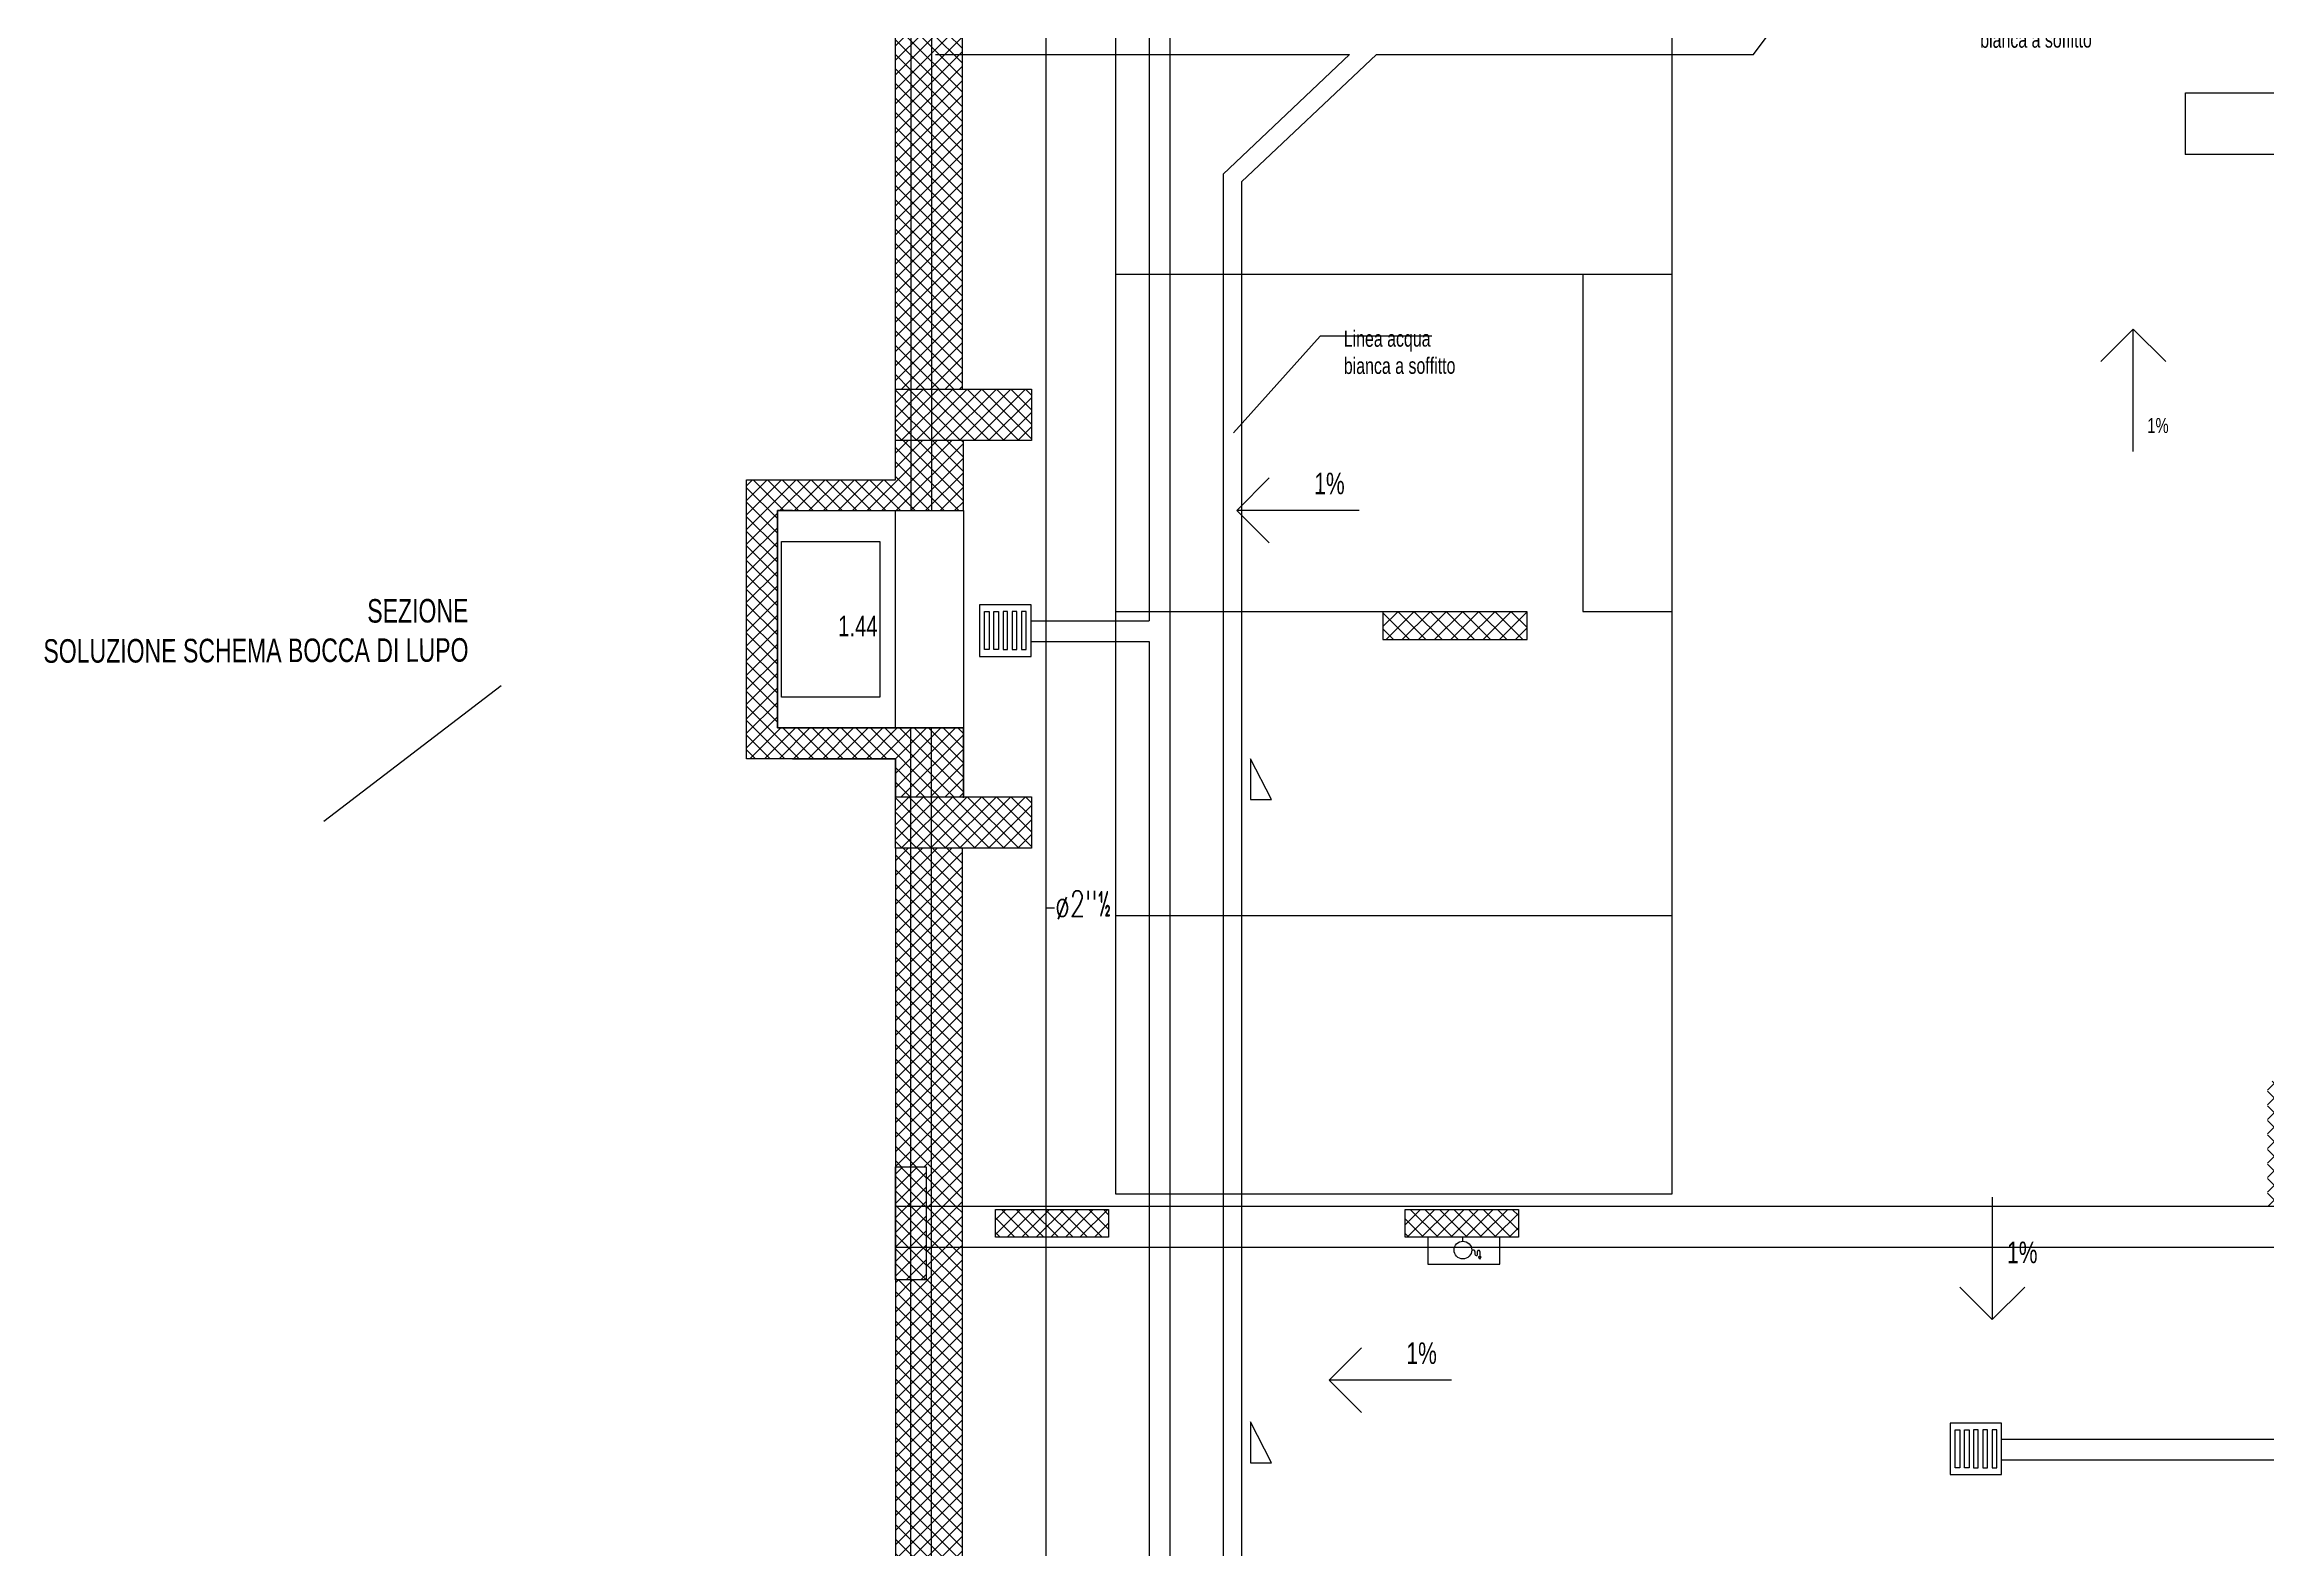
# Model space of a CAD drawing. Header units: millimetres. Extents: x -3782782348 to 131293, y -36553 to 57271.
# Drawn here: x 89383 to 91542, y 35412 to 36874 of the extents above; entities that cross this region are included whole.
import ezdxf

# ---------------------------------------------------------------- set-up
doc = ezdxf.new("R2010")
doc.units = ezdxf.units.MM
doc.header["$LTSCALE"] = 0.01
doc.layers.get('Defpoints').update_dxf_attribs({"color": 253})
for name, color, linetype in [('ESTRAZ', 2, 'Continuous'), ('IMP. IDRICO SANITARIO', 7, 'Continuous'), ('X_MURI', 8, 'Continuous')]:
    doc.layers.add(name, color=color, linetype=linetype)
doc.styles.add('QUOTE', font='simplex.shx', dxfattribs={"width": 0.7})
doc.styles.add('ROMANS', font='romans')
doc.styles.get("Standard").update_dxf_attribs({"font": 'arial.ttf'})
doc.dimstyles.get("Standard").update_dxf_attribs({"dimscale": 0, "dimtxt": 0.18, "dimasz": 0.18, "dimexe": 0.18, "dimexo": 0.0625, "dimgap": 0.09, "dimtad": 1, "dimdec": 0, "dimzin": 0, "dimdsep": 46, "dimtxsty": 'Standard', "dimcen": 0.09, "dimclrd": 256, "dimclre": 256, "dimclrt": 5, "dimadec": 0, "dimazin": 0, "dimtfac": 1, "dimtdec": 0, "dimtix": 1, "dimtofl": 0, "dimtmove": 2, "dimatfit": 3, "dimfxl": 1, "dimtolj": 1, "dimtzin": 0, "dimarcsym": 0})
pattern_1 = [(45, (96724.817, -16956.502), (-7.0710678, 7.0710678), []), (135, (96724.817, -16956.502), (-7.0710678, -7.0710678), [])]
pattern_2 = [(45, (139069.621, 4436.309), (-7.0710678, 7.0710678), []), (135, (139069.621, 4436.309), (-7.0710678, -7.0710678), [])]

# ---------------------------------------------------------------- blocks, each defined once
blk = doc.blocks.new('*D869')
at = {"layer": 'Defpoints', "color": 0, "ltscale": 4, "transparency": 16777216}
for p in [(90963.5, 36650.4, 0), (90877.2, 36322.8), (90963.5, 36322.8, 0)]:
    blk.add_point(p, dxfattribs=at)
at = {"layer": 'X_MURI', "lineweight": -2, "ltscale": 4, "transparency": 16777216}
for p, q in [((90963.4, 36650.4), (90877, 36650.4)), ((90877.2, 36650.2), (90877.2, 36323)), ((90963.4, 36322.8), (90877, 36322.8))]:
    blk.add_line(p, q, dxfattribs=at)
at = {"layer": 'X_MURI', "ltscale": 4, "transparency": 16777216}
for points in [[(90877.2, 36650.2), (90877.2, 36650.2), (90877.2, 36650.4)], [(90877.2, 36323), (90877.2, 36323), (90877.2, 36322.8)]]:
    blk.add_solid(points, dxfattribs=at)
at = {"layer": 'X_MURI', "color": 5, "ltscale": 4, "transparency": 16777216, "insert": (90877, 36486.6), "char_height": 0.18, "attachment_point": 5, "rotation": 90}
blk.add_mtext('\\A1;328', dxfattribs=at)

msp = doc.modelspace()

# ---------------------------------------------------------------- hatches: boundary and pattern name
at = {"layer": 'X_MURI', "ltscale": 4}
h = msp.add_hatch(dxfattribs=at)
h.set_pattern_fill('_USER', color=256, scale=10, angle=45, style=0, double=1, pattern_type=0)
h.set_pattern_definition(pattern_2)
edge = h.paths.add_edge_path()
edge.add_line((90209.5, 36093), (90209.5, 36143))
edge.add_line((90209.5, 36143), (90341.6, 36143))
edge.add_line((90341.6, 36143), (90341.6, 36093))
h.paths.add_polyline_path([(90209.5, 36539), (90341.6, 36539), (90341.6, 36489), (90209.5, 36489)])
h.paths.add_polyline_path([(90209.5, 36935), (90341.6, 36935), (90341.6, 36885), (90209.5, 36885)])
h.paths.add_polyline_path([(90209.5, 37331), (90341.6, 37331), (90341.6, 37281), (90209.5, 37281)])
h = msp.add_hatch(dxfattribs=at)
h.set_pattern_fill('_USER', color=256, scale=10, angle=45, style=0, double=1, pattern_type=0)
h.set_pattern_definition(pattern_1)
h.paths.add_polyline_path([(90274.6, 37147.6), (90109.6, 37147.6), (90109.6, 37082.6), (90209.6, 37082.6), (90209.6, 36935), (90274.6, 36935)])
h.paths.add_polyline_path([(90274.6, 36885), (90209.5, 36885), (90209.5, 36539), (90274.6, 36539)])
h.paths.add_polyline_path([(90209.5, 36451), (90064.8, 36451), (90064.8, 36179.8), (90209.5, 36179.8), (90209.7, 36143), (90275.5, 36143), (90275.5, 36209.8), (90109.6, 36209.8), (90094.8, 36209.8), (90094.8, 36421), (90109.6, 36421), (90275.5, 36421), (90275.5, 36489), (90209.5, 36489)])
h.paths.add_polyline_path([(90209.5, 35783.5), (90239.5, 35783.5), (90239.5, 35745), (90274.5, 35745), (90274.5, 36093), (90209.5, 36093)])
h = msp.add_hatch(dxfattribs=at)
h.set_pattern_fill('ANSI37', color=256, scale=3.5, angle=180, style=0)
h.set_pattern_definition([(225, (139069.621, 4436.309), (7.857724, -7.857724), []), (315, (139069.621, 4436.309), (7.857724, 7.857724), [])])
h.paths.add_polyline_path([(90683, 36322.8), (90683, 36295.8), (90823, 36295.8), (90823, 36322.8)])
h = msp.add_hatch(dxfattribs=at)
h.set_pattern_fill('_USER', color=256, scale=10, angle=45, style=0, double=1, pattern_type=0)
h.set_pattern_definition(pattern_1)
h.paths.add_polyline_path([(91542.2, 35866.5), (91542.2, 35745), (91569.2, 35745), (91569.2, 35866.5)])
h.paths.add_polyline_path([(91845, 35712.5), (91927, 35712.5), (91927, 35866.5), (91900, 35866.5), (91900, 35739.5), (91845, 35739.5)])
h.paths.add_polyline_path([(90704.5, 35715), (90814.5, 35715), (90814.5, 35742), (90704.5, 35742)])
h = msp.add_hatch(dxfattribs=at)
h.set_pattern_fill('_USER', color=256, scale=10, angle=45, style=0, double=1, pattern_type=0)
h.set_pattern_definition(pattern_2)
h.paths.add_polyline_path([(90306.6, 35742), (90416.6, 35742), (90416.6, 35715), (90306.6, 35715)])
h.paths.add_polyline_path([(90209.5, 35783.5), (90239.5, 35783.5), (90239.5, 35673.5), (90209.5, 35673.5)])
h = msp.add_hatch(dxfattribs=at)
h.set_pattern_fill('_USER', color=256, scale=10, angle=45, style=0, double=1, pattern_type=0)
h.set_pattern_definition(pattern_1)
h.paths.add_polyline_path([(90239.5, 35705), (90274.5, 35705), (90274.5, 35745), (90239.5, 35745)])
h = msp.add_hatch(dxfattribs=at)
h.set_pattern_fill('_USER', color=256, scale=10, angle=45, style=0, double=1, pattern_type=0)
h.set_pattern_definition(pattern_1)
h.paths.add_polyline_path([(91006.1, 34691.4), (91006.1, 34713.9), (90984.4, 34713.9), (90984.4, 34691.4)], flags=25)
h.paths.add_polyline_path([(90891, 34647.8), (90956, 34647.8), (90956, 34692.8), (91140.7, 34692.8), (91140.7, 34712.8), (90926, 34712.8), (90519.4, 34712.8), (90519.4, 34438.8), (90274.5, 34438.8), (90274.5, 34712.8), (90274.5, 35705), (90239.5, 35705), (90239.5, 35673.5), (90209.5, 35673.5), (90209.5, 34373.8), (90584.4, 34373.8), (90584.4, 34647.8)])
h.paths.add_polyline_path([(90956, 34240.8), (90891, 34240.8), (90891, 34179.2), (90926, 34178.7), (92387.6, 34177.8), (92387.6, 34225.8), (91139.8, 34225.8), (91139.8, 34240.8)])

# ---------------------------------------------------------------- linework, layer by layer
at = {"color": 1, "linetype": 'Continuous'}
msp.add_line((90364.1, 36034.9), (90355.9, 36034.9), dxfattribs=at)
at = {"layer": 'IMP. IDRICO SANITARIO', "color": 5}
msp.add_line((90355.8, 35148.1, 0), (90355.8, 37111.2, 0), dxfattribs=at)
at = {"layer": 'X_MURI', "ltscale": 4}
for p, q in [((90209.5, 36489, 0), (90209.6, 37082.6, 0)), ((90456, 37044.7, 0), (90456, 36313.9, 0)), ((90476, 37044.7, 0), (90476, 34814.7, 0)), ((90274.6, 36539, 0), (90274.6, 36885, 0)), ((90527.7, 36748), (90650.5, 36864.3)), ((90545.7, 36740.3), (90676.6, 36864.3)), ((90527.7, 36748), (90527.7, 35341.3)), ((90545.7, 36740.3), (90545.7, 35348.6)), ((90963.5, 36650.4, 0), (90423.5, 36650.4, 0)), ((91411.7, 36597.4), (91380.2, 36565.9)), ((91411.7, 36478.4), (91411.7, 36597.4)), ((91411.7, 36597.4), (91443.2, 36565.9)), ((90622, 36590.4), (90537.9, 36496.5, 0)), ((90730.5, 36590.4), (90622, 36590.4)), ((90541, 36421.2), (90572.5, 36452.7)), ((90209.5, 36209.8, 0), (90209.5, 36421, 0)), ((90275.5, 36421, 0), (90275.5, 36209.8, 0)), ((90660, 36421.2), (90541, 36421.2)), ((90541, 36421.2), (90572.5, 36389.7)), ((90683, 36322.8), (90423.5, 36322.8)), ((90341.2, 36313.9), (90456, 36313.9)), ((90341.2, 36293.9), (90456, 36293.9)), ((90456, 36293.9, 0), (90456, 34814.7, 0)), ((89826.5, 36250.8), (89654.2, 36119)), ((90574.8, 36140.2), (90554.5, 36179.9)), ((90554.5, 36179.9), (90554.5, 36140.2)), ((90554.5, 36140.2), (90574.8, 36140.2)), ((90209.5, 36093, 0), (90209.5, 34373.8, 0)), ((90274.5, 34438.8, 0), (90274.5, 36093, 0)), ((90963.5, 36027.2, 0), (90423.5, 36027.2, 0)), ((91274.8, 35754), (91274.8, 35635)), ((90796.6, 35715), (90726.6, 35715)), ((90726.6, 35715), (90726.6, 35689)), ((90760.6, 35711.2), (90760.6, 35715)), ((90796.6, 35689), (90796.6, 35715)), ((94123.5, 35705, 0), (90209.5, 35705, 0)), ((90771.1, 35702.6), (90769.2, 35702.6)), ((90772.4, 35698.6), (90772.4, 35701.2)), ((90774.9, 35698.6), (90774.9, 35701.2)), ((90777.1, 35693.8), (90775.8, 35695.9)), ((90778.3, 35695.9), (90775.8, 35695.9)), ((90777.1, 35701.2), (90777.1, 35695.9)), ((90777.1, 35693.8), (90778.3, 35695.9)), ((90726.6, 35689), (90796.6, 35689)), ((91274.8, 35635), (91243.3, 35666.5)), ((91274.8, 35635), (91306.3, 35666.5)), ((90630.6, 35576.2), (90662.1, 35607.7)), ((90749.6, 35576.2), (90630.6, 35576.2)), ((90630.6, 35576.2), (90662.1, 35544.7)), ((90574.8, 35495.9), (90554.5, 35535.6)), ((90554.5, 35535.6), (90554.5, 35495.9)), ((91283.9, 35518.9, 0), (92317.3, 35518.9, 0)), ((91283.9, 35498.9, 0), (92317.3, 35498.9, 0)), ((90554.5, 35495.9), (90574.8, 35495.9))]:
    msp.add_line(p, q, dxfattribs=at)
at = {"layer": 'X_MURI', "ltscale": 4, "elevation": 0}
for points in [[(90224.6, 40040.5), (90224.6, 38852.1), (90059.6, 38852.1), (90059.5, 37097.6), (90224.6, 37097.6), (90224.5, 36421)], [(90244.6, 39904), (90244.6, 38832.1), (90079.6, 38832.1), (90079.5, 37117.6), (90244.6, 37117.6), (90244.5, 36421)], [(97257.5, 37791), (97257.5, 38133), (94081.5, 38133), (94081.5, 35745), (90209.5, 35745)], [(90676.6, 36864.3), (91043, 36864.3), (91189, 37060), (91189, 37302.5)], [(90963.5, 36995), (90963.5, 35757), (90423.5, 35757), (90423.5, 36995)], [(90248.4, 36864.3), (90476.4, 36864.3), (90650.5, 36864.3)], [(91462.4, 36767.1), (91462.4, 36827), (91545.5, 36827), (91555.5, 36827), (91555.5, 36871.1), (91707.5, 36871.1), (91707.5, 36767), (91462.3, 36767)], [(90209.5, 36141.8), (90209.5, 36179.8), (90064.8, 36179.8), (90064.8, 36451), (90209.5, 36451), (90209.5, 36489)], [(90275.5, 36141.8), (90275.5, 36209.8), (90094.8, 36209.8), (90094.8, 36421), (90275.5, 36421), (90275.5, 36489)], [(90109.6, 36421), (90094.8, 36421), (90094.8, 36209.8), (90109.6, 36209.8)], [(90109.6, 36209.8), (90275.5, 36209.8), (90275.5, 36143)], [(90569.4, 34662.8), (90569.4, 34388.8), (90224.6, 34388.8), (90224.5, 36209.8)], [(90926, 34647.8), (90926, 34682.8), (90549.4, 34682.8), (90549.4, 34408.8), (90244.6, 34408.8), (90244.5, 36209.8)], [(90109.6, 36179.8), (90209.5, 36179.8), (90209.7, 36143)], [(90209.5, 36093), (90209.5, 36143), (90341.6, 36143), (90341.6, 36093)]]:
    msp.add_lwpolyline(points, dxfattribs=at)
for points in [[(90209.5, 36539), (90341.6, 36539), (90341.6, 36489), (90209.5, 36489)], [(90209.5, 36539), (90341.6, 36539), (90341.6, 36489), (90209.5, 36489)], [(90098.8, 36391), (90194.5, 36391), (90194.5, 36239.8), (90098.8, 36239.8)], [(90291.2, 36279.4), (90341.2, 36279.4), (90341.2, 36329.4), (90291.2, 36329.4)], [(90300.5, 36285.9), (90296, 36285.9), (90296, 36322.9), (90300.5, 36322.9)], [(90309.5, 36285.9), (90305, 36285.9), (90305, 36322.9), (90309.5, 36322.9)], [(90314, 36285.9), (90318.5, 36285.9), (90318.5, 36322.9), (90314, 36322.9)], [(90323, 36285.9), (90327.5, 36285.9), (90327.5, 36322.9), (90323, 36322.9)], [(90332, 36285.9), (90336.5, 36285.9), (90336.5, 36322.9), (90332, 36322.9)], [(90209.5, 36143), (90341.6, 36143), (90341.6, 36093), (90209.5, 36093)], [(90209.5, 35783.5), (90239.5, 35783.5), (90239.5, 35673.5), (90209.5, 35673.5)], [(90306.6, 35742), (90416.6, 35742), (90416.6, 35715), (90306.6, 35715)], [(90704.5, 35742), (90814.5, 35742), (90814.5, 35715), (90704.5, 35715)], [(91233.9, 35484.5), (91283.9, 35484.5), (91283.9, 35534.5), (91233.9, 35534.5)], [(91243.2, 35491), (91238.7, 35491), (91238.7, 35528), (91243.2, 35528)], [(91252.2, 35491), (91247.7, 35491), (91247.7, 35528), (91252.2, 35528)], [(91256.7, 35491), (91261.2, 35491), (91261.2, 35528), (91256.7, 35528)], [(91265.7, 35491), (91270.2, 35491), (91270.2, 35528), (91265.7, 35528)], [(91274.7, 35491), (91279.2, 35491), (91279.2, 35528), (91274.7, 35528)]]:
    msp.add_lwpolyline(points, close=True, dxfattribs=at)
at = {"layer": 'X_MURI', "ltscale": 4}
msp.add_lwpolyline([(90683, 36322.8), (90683, 36295.8), (90823, 36295.8), (90823, 36322.8)], close=True, dxfattribs=at)
msp.add_circle((90760.6, 35702.6), 8.59, dxfattribs=at)
for centre, radius, start, end in [((90771.1, 35701.3), 1.25, 355.7004, 90), ((90773.6, 35698.5), 1.25, 175.7004, 1.6541), ((90776, 35701.2), 1.09, 0, 180)]:
    msp.add_arc(centre, radius, start, end, dxfattribs=at)

# ---------------------------------------------------------------- texts
at = {"layer": 'ESTRAZ', "color": 3, "style": 'ROMANS', "width": 0.7}
msp.add_text('ø2"½', height=25, dxfattribs=at).set_placement((90364.5, 36026.5, 0))
at = {"layer": 'X_MURI', "ltscale": 4, "style": 'QUOTE'}
for s, insert, char_height, width, attachment_point, rotation in [('\\pxi-3,l8.9229,t8.9229;{\\fArial|b0|i0|c0|p34;\\H10.9x;Linea acqua\\Pbianca a soffitto}', (91254.5, 36870.4), 1.452, 113.508, 7, 0.1491), ('\\pxi-3,l8.9229,t8.9229;{\\fArial|b0|i0|c0|p34;\\H10.9x;Linea acqua\\Pbianca a soffitto}', (90636.4, 36553.5), 1.452, 113.508, 7, 0.1491), ('{\\fArial|b0|i0|c0|p34;\\H10.9x;1%}', (91425.4, 36496.2), 1.345, 160.38, 7, 0.1491), ('{\\fArial|b0|i0|c0|p34;\\H10.9x;1%}', (90645.8, 36436.7), 1.921, 229.114, 9, 359.8509), ('{\\fArial|b0|i0|c0|p34;\\H10.9x;SEZIONE  \\PSOLUZIONE SCHEMA BOCCA DI LUPO}', (89794.9, 36273.9), 2.1, 1849.693, 9, 0.1491), ('{\\fArial|b0|i0|c0|p34;\\H0.8x;1.44}', (90192.2, 36298.7, 0), 25.2, 409.719, 9, 359.8509), ('{\\fArial|b0|i0|c0|p34;\\H10.9x;1%}', (91318.7, 35710.8), 1.921, 229.114, 3, 0.1491), ('{\\fArial|b0|i0|c0|p34;\\H10.9x;1%}', (90735.3, 35591.7), 1.921, 229.114, 9, 359.8509)]:
    msp.add_mtext(s, dxfattribs=dict(at, insert=insert, char_height=char_height, width=width, attachment_point=attachment_point, rotation=rotation))

# ---------------------------------------------------------------- dimensions: what is measured, and where the dimension line sits
at = {"layer": 'X_MURI', "ltscale": 4}
dim = msp.add_linear_dim(base=(90877.2, 36322.8), p1=(90963.5, 36650.4, 0), p2=(90963.5, 36322.8, 0), angle=90, dimstyle='Standard', override={"dimscale": 1}, dxfattribs=at)
dim.commit()
dim.dimension.update_dxf_attribs({"geometry": '*D869', "text_midpoint": (90877, 36486.6)})

doc.saveas('drawing.dxf')
